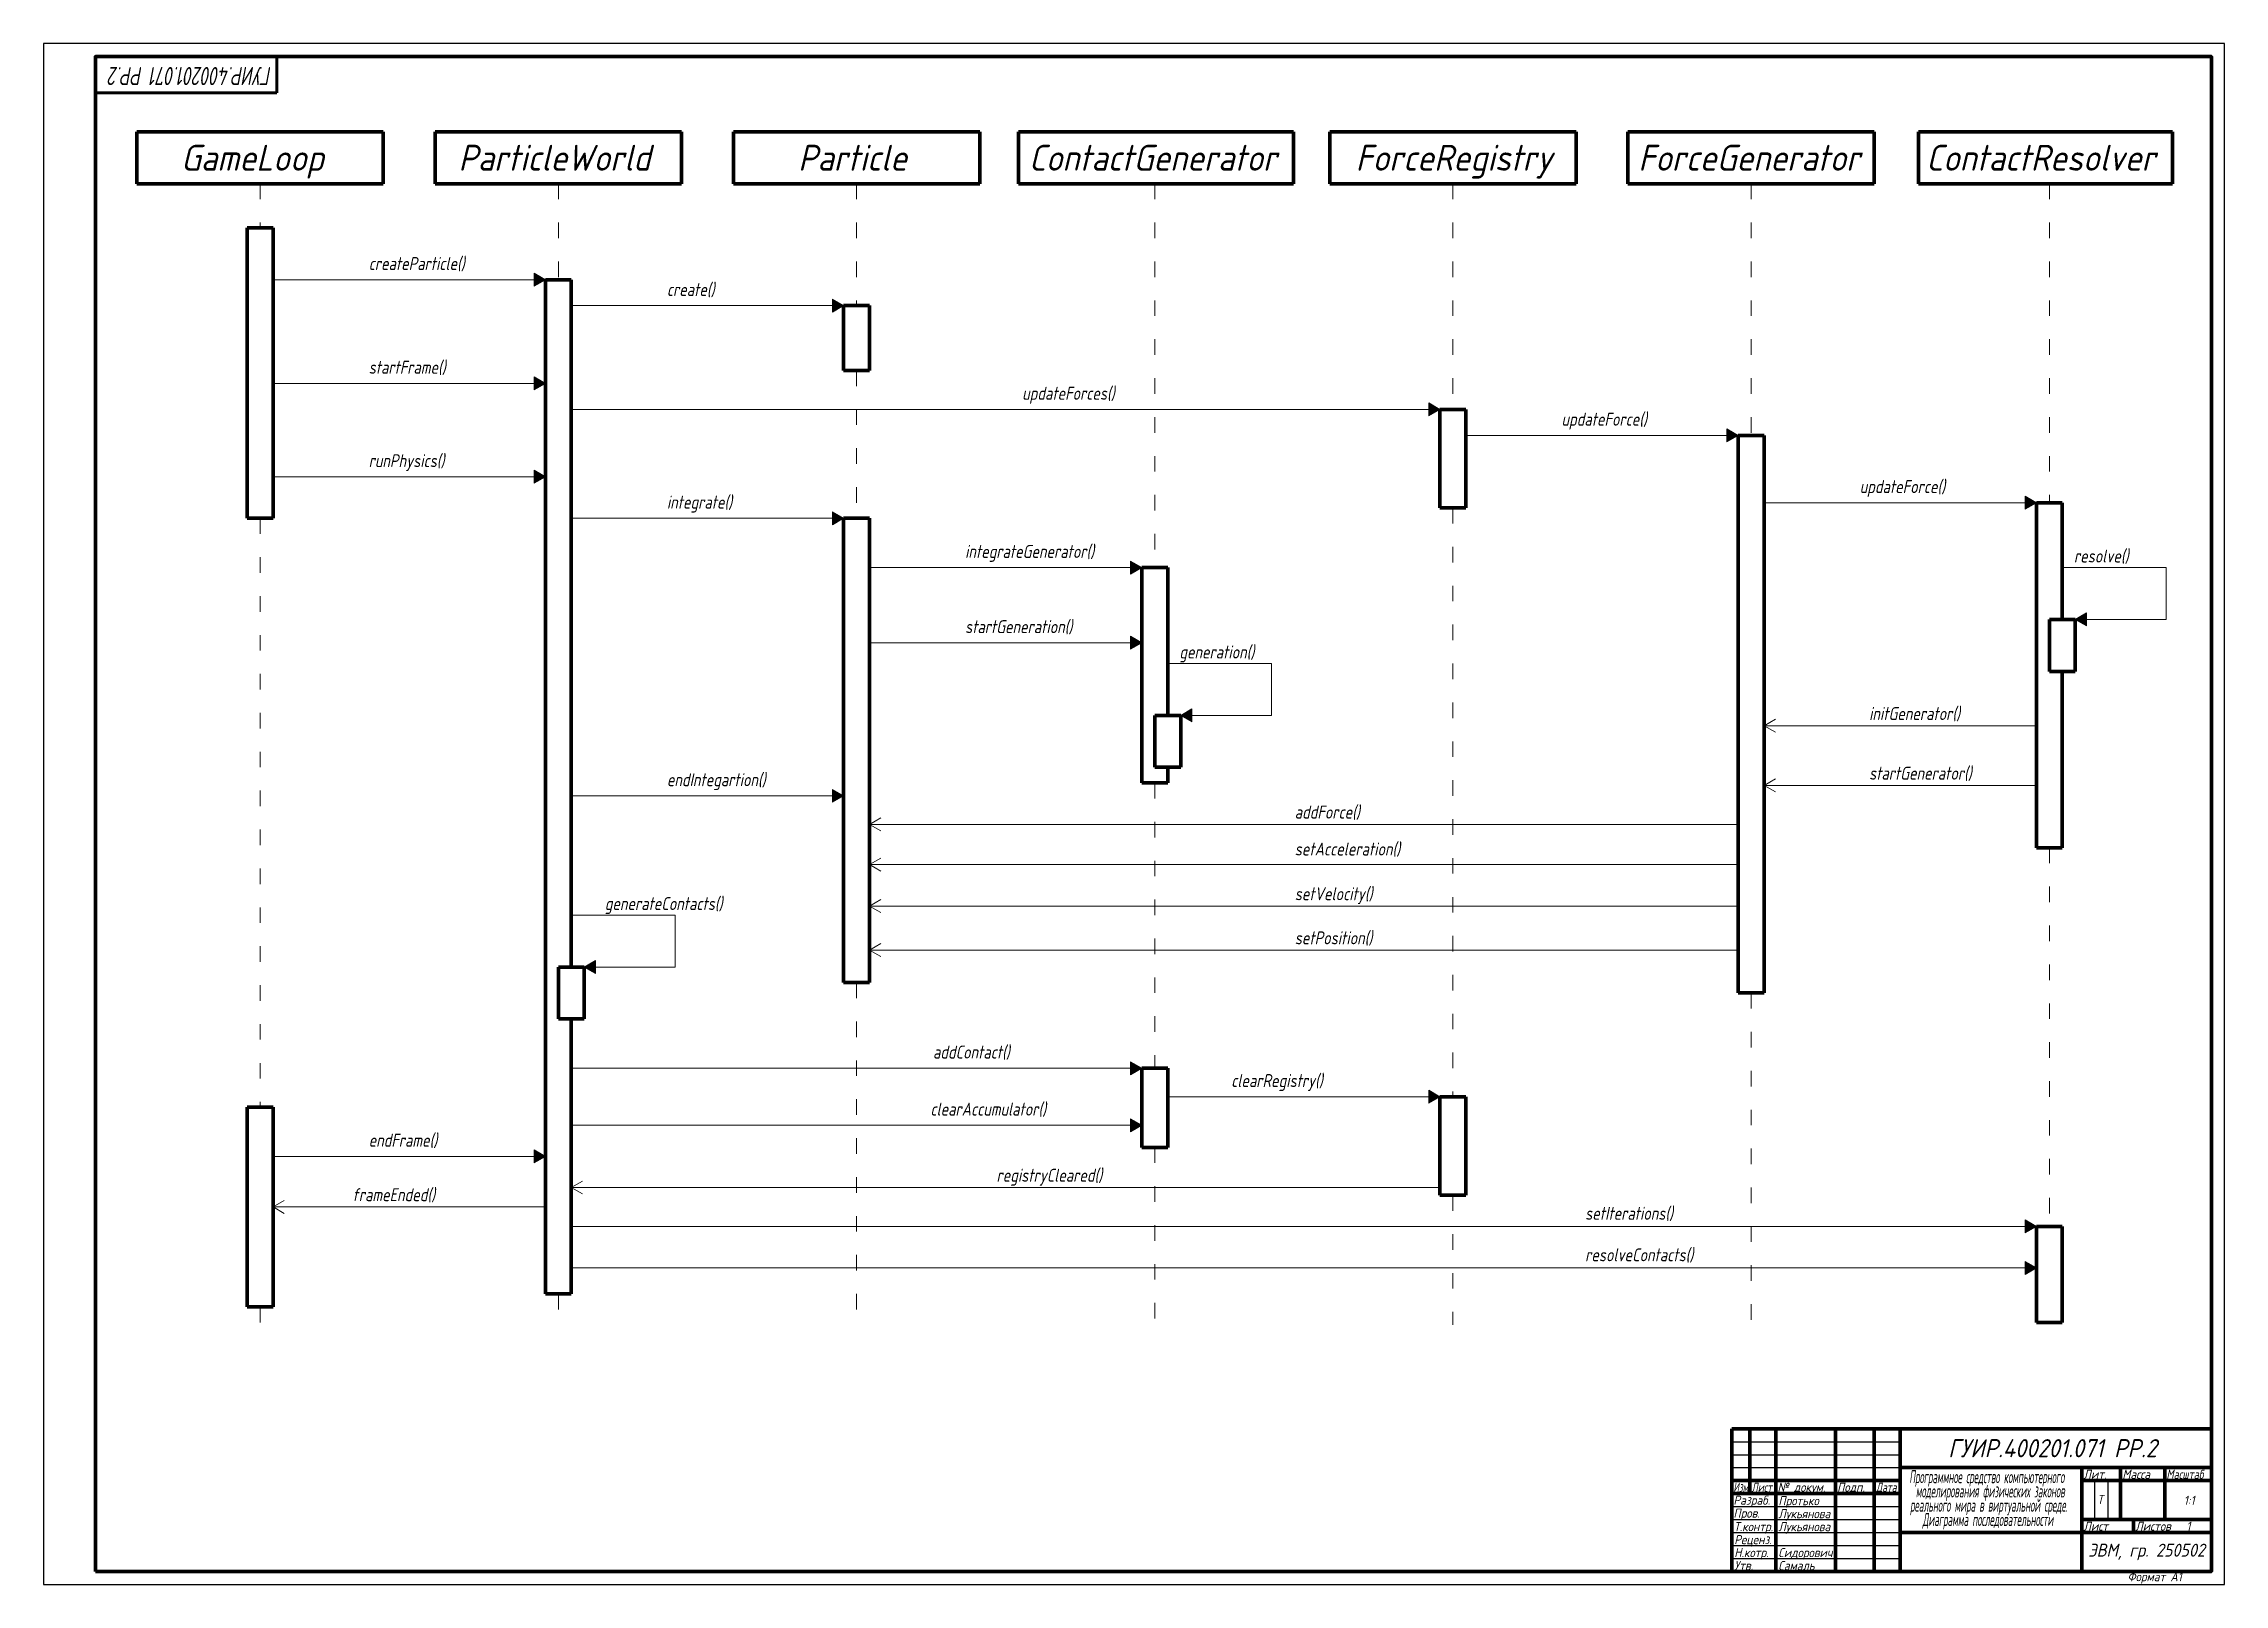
# Model space of a CAD drawing. Header units: millimetres. Extents: x 0 to 841, y 0 to 594.
import ezdxf

# ---------------------------------------------------------------- set-up
doc = ezdxf.new("R2010")
doc.units = ezdxf.units.MM
doc.header["$LTSCALE"] = 0.5
doc.linetypes.add('ACAD_ISO03W100', pattern=[30, 12, -18])
doc.layers.get('Defpoints').update_dxf_attribs({"color": 5})
doc.styles.get("Standard").update_dxf_attribs({"font": 'ISOCPEUI.TTF', "width": 0.9})

msp = doc.modelspace()

# ---------------------------------------------------------------- hatches: boundary and pattern name
at = {"lineweight": 20}
h = msp.add_hatch(color=256, dxfattribs=at)
h.dxf.hatch_style = 1
h.paths.add_polyline_path([(189.17, 505.5), (189.17, 500.5), (193.5, 503)])
h = msp.add_hatch(color=256, dxfattribs=at)
h.dxf.hatch_style = 1
h.paths.add_polyline_path([(304.17, 495.48), (304.17, 490.48), (308.5, 492.98)])
h = msp.add_hatch(color=256, dxfattribs=at)
h.dxf.hatch_style = 1
h.paths.add_polyline_path([(189.17, 465.5), (189.17, 460.5), (193.5, 463)])
h = msp.add_hatch(color=256, dxfattribs=at)
h.dxf.hatch_style = 1
h.paths.add_polyline_path([(534.17, 455.48), (534.17, 450.48), (538.5, 452.98)])
h = msp.add_hatch(color=256, dxfattribs=at)
h.dxf.hatch_style = 1
h.paths.add_polyline_path([(649.17, 445.48), (649.17, 440.48), (653.5, 442.98)])
h = msp.add_hatch(color=256, dxfattribs=at)
h.dxf.hatch_style = 1
h.paths.add_polyline_path([(189.17, 429.5), (189.17, 424.5), (193.5, 427)])
h = msp.add_hatch(color=256, dxfattribs=at)
h.dxf.hatch_style = 1
h.paths.add_polyline_path([(304.17, 413.5), (304.17, 408.5), (308.5, 411)])
h = msp.add_hatch(color=256, dxfattribs=at)
h.dxf.hatch_style = 1
h.paths.add_polyline_path([(764.17, 419.5), (764.17, 414.5), (768.5, 417)])
h = msp.add_hatch(color=256, dxfattribs=at)
h.dxf.hatch_style = 1
h.paths.add_polyline_path([(419.17, 394.5), (419.17, 389.5), (423.5, 392)])
h = msp.add_hatch(color=256, dxfattribs=at)
h.dxf.hatch_style = 1
h.paths.add_polyline_path([(783.5, 372), (787.83, 369.5), (787.83, 374.5)])
h = msp.add_hatch(color=256, dxfattribs=at)
h.dxf.hatch_style = 1
h.paths.add_polyline_path([(419.17, 365.5), (419.17, 360.5), (423.5, 363)])
h = msp.add_hatch(color=256, dxfattribs=at)
h.dxf.hatch_style = 1
h.paths.add_polyline_path([(438.5, 335), (442.83, 332.5), (442.83, 337.5)])
h = msp.add_hatch(color=256, dxfattribs=at)
h.dxf.hatch_style = 1
h.paths.add_polyline_path([(304.17, 306.5), (304.17, 301.5), (308.5, 304)])
h = msp.add_hatch(color=256, dxfattribs=at)
h.dxf.hatch_style = 1
h.paths.add_polyline_path([(208.5, 238), (212.83, 235.5), (212.83, 240.5)])
h = msp.add_hatch(color=256, dxfattribs=at)
h.dxf.hatch_style = 1
h.paths.add_polyline_path([(419.17, 201.5), (419.17, 196.5), (423.5, 199)])
h = msp.add_hatch(color=256, dxfattribs=at)
h.dxf.hatch_style = 1
h.paths.add_polyline_path([(534.17, 190.5), (534.17, 185.5), (538.5, 188)])
h = msp.add_hatch(color=256, dxfattribs=at)
h.dxf.hatch_style = 1
h.paths.add_polyline_path([(419.17, 179.5), (419.17, 174.5), (423.5, 177)])
h = msp.add_hatch(color=256, dxfattribs=at)
h.dxf.hatch_style = 1
h.paths.add_polyline_path([(189.17, 167.51), (189.17, 162.51), (193.5, 165.01)])
h = msp.add_hatch(color=256, dxfattribs=at)
h.dxf.hatch_style = 1
h.paths.add_polyline_path([(764.17, 140.5), (764.17, 135.5), (768.5, 138)])
h = msp.add_hatch(color=256, dxfattribs=at)
h.dxf.hatch_style = 1
h.paths.add_polyline_path([(764.17, 124.5), (764.17, 119.5), (768.5, 122)])

# ---------------------------------------------------------------- linework, layer by layer
for p, q in [((0, 594), (841, 594)), ((0, 0), (0, 594)), ((841, 594), (841, 0)), ((193.5, 503), (189.17, 505.5)), ((189.17, 505.5), (189.17, 500.5)), ((88.5, 503), (189.17, 503)), ((193.5, 503), (189.17, 500.5)), ((203.5, 492.98), (304.17, 492.98)), ((308.5, 492.98), (304.17, 495.48)), ((304.17, 495.48), (304.17, 490.48)), ((308.5, 492.98), (304.17, 490.48)), ((88.5, 463), (189.17, 463)), ((193.5, 463), (189.17, 465.5)), ((189.17, 465.5), (189.17, 460.5)), ((193.5, 463), (189.17, 460.5)), ((538.5, 452.98), (534.17, 455.48)), ((534.17, 455.48), (534.17, 450.48)), ((203.5, 452.98), (534.17, 452.98)), ((538.5, 452.98), (534.17, 450.48)), ((548.5, 442.98), (649.17, 442.98)), ((653.5, 442.98), (649.17, 445.48)), ((649.17, 445.48), (649.17, 440.48)), ((653.5, 442.98), (649.17, 440.48)), ((189.17, 429.5), (189.17, 424.5)), ((193.5, 427), (189.17, 429.5)), ((88.5, 427), (189.17, 427)), ((193.5, 427), (189.17, 424.5)), ((304.17, 413.5), (304.17, 408.5)), ((308.5, 411), (304.17, 413.5)), ((663.5, 417), (764.17, 417)), ((764.17, 419.5), (764.17, 414.5)), ((768.5, 417), (764.17, 419.5)), ((768.5, 417), (764.17, 414.5)), ((203.5, 411), (304.17, 411)), ((308.5, 411), (304.17, 408.5)), ((318.5, 392), (419.17, 392)), ((423.5, 392), (419.17, 394.5)), ((419.17, 394.5), (419.17, 389.5)), ((423.5, 392), (419.17, 389.5)), ((778.5, 392), (818.5, 392)), ((818.5, 392), (818.5, 372)), ((783.5, 372), (787.83, 374.5)), ((783.5, 372), (787.83, 369.5)), ((787.83, 374.5), (787.83, 369.5)), ((787.83, 374.5), (787.83, 369.5)), ((818.5, 372), (787.83, 372)), ((318.5, 363), (419.17, 363)), ((419.17, 365.5), (419.17, 360.5)), ((423.5, 363), (419.17, 365.5)), ((423.5, 363), (419.17, 360.5)), ((433.5, 355), (473.5, 355)), ((473.5, 355), (473.5, 335)), ((438.5, 335), (442.83, 337.5)), ((442.83, 337.5), (442.83, 332.5)), ((442.83, 337.5), (442.83, 332.5)), ((438.5, 335), (442.83, 332.5)), ((473.5, 335), (442.83, 335)), ((663.5, 331), (667.83, 333.5)), ((768.5, 331), (663.5, 331)), ((663.5, 331), (667.83, 328.5)), ((203.5, 304), (304.17, 304)), ((308.5, 304), (304.17, 306.5)), ((304.17, 306.5), (304.17, 301.5)), ((308.5, 304), (304.17, 301.5)), ((663.5, 308), (667.83, 310.5)), ((663.5, 308), (667.83, 305.5)), ((768.5, 308), (663.5, 308)), ((318.5, 293), (322.83, 295.5)), ((653.5, 293), (318.5, 293)), ((318.5, 293), (322.83, 290.5)), ((318.5, 277.52), (322.83, 280.02)), ((653.5, 277.52), (318.5, 277.52)), ((318.5, 277.52), (322.83, 275.02)), ((318.5, 261.52), (322.83, 264.02)), ((653.5, 261.52), (318.5, 261.52)), ((318.5, 261.52), (322.83, 259.02)), ((203.5, 258), (243.5, 258)), ((243.5, 258), (243.5, 238)), ((318.5, 244.52), (322.83, 247.02)), ((318.5, 244.52), (322.83, 242.02)), ((653.5, 244.52), (318.5, 244.52)), ((208.5, 238), (212.83, 240.5)), ((208.5, 238), (212.83, 235.5)), ((212.83, 240.5), (212.83, 235.5)), ((212.83, 240.5), (212.83, 235.5)), ((243.5, 238), (212.83, 238)), ((203.5, 199), (419.17, 199)), ((419.17, 201.5), (419.17, 196.5)), ((423.5, 199), (419.17, 201.5)), ((423.5, 199), (419.17, 196.5)), ((433.5, 188), (534.17, 188)), ((538.5, 188), (534.17, 190.5)), ((534.17, 190.5), (534.17, 185.5)), ((538.5, 188), (534.17, 185.5)), ((203.5, 177), (419.17, 177)), ((423.5, 177), (419.17, 179.5)), ((419.17, 179.5), (419.17, 174.5)), ((423.5, 177), (419.17, 174.5)), ((88.5, 165.01), (189.17, 165.01)), ((193.5, 165.01), (189.17, 167.51)), ((189.17, 167.51), (189.17, 162.51)), ((193.5, 165.01), (189.17, 162.51)), ((203.5, 153), (207.83, 155.5)), ((203.5, 153), (207.83, 150.5)), ((538.5, 153), (203.5, 153)), ((88.5, 145.5), (92.83, 148)), ((193.5, 145.5), (88.5, 145.5)), ((88.5, 145.5), (92.83, 143)), ((203.5, 138), (768.5, 138)), ((764.17, 140.5), (764.17, 135.5)), ((768.5, 138), (764.17, 140.5)), ((768.5, 138), (764.17, 135.5)), ((203.5, 122), (768.5, 122)), ((768.5, 122), (764.17, 124.5)), ((764.17, 124.5), (764.17, 119.5)), ((768.5, 122), (764.17, 119.5)), ((841, 0), (0, 0))]:
    msp.add_line(p, q, dxfattribs=at)
at = {"lineweight": 60}
for p, q in [((90, 575), (90, 589)), ((20, 575), (90, 575))]:
    msp.add_line(p, q, dxfattribs=at)
at = {"lineweight": 100}
for p, q in [((36, 560), (131, 560)), ((36, 540), (36, 560)), ((131, 540), (131, 560)), ((151, 560), (151, 540)), ((151, 560), (246, 560)), ((246, 560), (246, 540)), ((266, 560), (361, 560)), ((266, 540), (266, 560)), ((361, 560), (361, 540)), ((376, 560), (482, 560)), ((376, 540), (376, 560)), ((482, 560), (482, 540)), ((496, 560), (591, 560)), ((496, 540), (496, 560)), ((591, 560), (591, 540)), ((611, 560), (706, 560)), ((611, 540), (611, 560)), ((706, 560), (706, 540)), ((723, 560), (821, 560)), ((723, 540), (723, 560)), ((821, 560), (821, 540)), ((36, 540), (131, 540)), ((151, 540), (246, 540)), ((266, 540), (361, 540)), ((376, 540), (482, 540)), ((496, 540), (591, 540)), ((611, 540), (706, 540)), ((723, 540), (821, 540)), ((78.5, 523), (88.5, 523)), ((78.5, 523), (78.5, 411)), ((88.5, 411), (88.5, 523)), ((203.5, 503), (193.5, 503)), ((193.5, 503), (193.5, 112)), ((203.5, 238), (203.5, 503)), ((308.5, 492.98), (318.5, 492.98)), ((308.5, 467.98), (308.5, 492.98)), ((318.5, 492.98), (318.5, 467.98)), ((308.5, 467.98), (318.5, 467.98)), ((548.5, 452.98), (538.5, 452.98)), ((538.5, 452.98), (538.5, 415)), ((548.5, 452.98), (548.5, 415)), ((653.5, 442.98), (663.5, 442.98)), ((653.5, 442.98), (653.5, 228)), ((663.5, 442.98), (663.5, 228)), ((548.5, 415), (538.5, 415)), ((768.5, 417), (778.5, 417)), ((768.5, 417), (768.5, 284)), ((778.5, 417), (778.5, 372)), ((88.5, 411), (78.5, 411)), ((318.5, 411), (308.5, 411)), ((308.5, 411), (308.5, 232)), ((318.5, 411), (318.5, 232)), ((423.5, 392), (433.5, 392)), ((423.5, 392), (423.5, 309)), ((433.5, 392), (433.5, 335)), ((773.5, 372), (783.5, 372)), ((773.5, 352), (773.5, 372)), ((783.5, 372), (783.5, 352)), ((783.5, 352), (773.5, 352)), ((778.5, 352), (778.5, 284)), ((428.5, 335), (438.5, 335)), ((428.5, 315), (428.5, 335)), ((438.5, 335), (438.5, 315)), ((438.5, 315), (428.5, 315)), ((433.5, 315), (433.5, 309)), ((423.5, 309), (433.5, 309)), ((768.5, 284), (778.5, 284)), ((198.5, 238), (208.5, 238)), ((198.5, 218), (198.5, 238)), ((208.5, 238), (208.5, 218)), ((308.5, 232), (318.5, 232)), ((653.5, 228), (663.5, 228)), ((208.5, 218), (198.5, 218)), ((203.5, 218), (203.5, 112)), ((423.5, 199), (423.5, 168.49)), ((423.5, 199), (433.5, 199)), ((433.5, 199), (433.5, 168.49)), ((538.5, 188), (538.5, 150.02)), ((548.5, 188), (538.5, 188)), ((548.5, 188), (548.5, 150.02)), ((88.5, 184), (78.5, 184)), ((78.5, 184), (78.5, 107)), ((88.5, 184), (88.5, 107)), ((423.5, 168.49), (433.5, 168.49)), ((548.5, 150.02), (538.5, 150.02)), ((768.5, 138), (778.5, 138)), ((768.5, 138), (768.5, 133)), ((778.5, 138), (778.5, 101)), ((768.5, 133), (768.5, 101)), ((203.5, 112), (193.5, 112)), ((88.5, 107), (78.5, 107)), ((768.5, 101), (778.5, 101))]:
    msp.add_line(p, q, dxfattribs=at)
at = {"linetype": 'ACAD_ISO03W100', "lineweight": 20}
for p, q in [((83.5, 540), (83.5, 523)), ((198.5, 540), (198.5, 503)), ((313.5, 540), (313.5, 492.98)), ((428.5, 540), (428.5, 392)), ((543.5, 540), (543.5, 452.98)), ((658.5, 540), (658.5, 442.98)), ((773.5, 540), (773.5, 417)), ((313.5, 467.98), (313.5, 411)), ((543.5, 415), (543.5, 188)), ((83.5, 411), (83.5, 184)), ((428.5, 309), (428.5, 199)), ((773.5, 284), (773.5, 138)), ((313.5, 232), (313.5, 100)), ((658.5, 228), (658.5, 100)), ((428.5, 168.49), (428.5, 100)), ((543.5, 150.02), (543.5, 100)), ((198.5, 112), (198.5, 100)), ((83.5, 107), (83.5, 101))]:
    msp.add_line(p, q, dxfattribs=at)
at = {"color": 7, "linetype": 'Continuous', "lineweight": 100}
for p, q in [((836, 60), (651, 60)), ((651, 5), (651, 60)), ((658, 60), (658, 35)), ((668, 5), (668, 60)), ((691, 60), (691, 5)), ((706, 5), (706, 60)), ((716, 60), (716, 5)), ((716, 45), (836, 45)), ((786, 5), (786, 45)), ((801, 45), (801, 25)), ((818, 25), (818, 45)), ((651, 40), (716, 40)), ((651, 35), (716, 35)), ((786, 40), (836, 40)), ((716, 20), (836, 20)), ((786, 25), (836, 25)), ((806, 20), (806, 25))]:
    msp.add_line(p, q, dxfattribs=at)
at = {"color": 7, "linetype": 'Continuous', "lineweight": -3}
for p, q in [((651, 55), (716, 55)), ((651, 50), (716, 50)), ((651, 45), (716, 45)), ((791, 25), (791, 40)), ((796, 40), (796, 25)), ((651, 30), (716, 30)), ((651, 25), (716, 25)), ((651, 20), (716, 20)), ((651, 15), (716, 15)), ((651, 10), (716, 10))]:
    msp.add_line(p, q, dxfattribs=at)
at = {"color": 7, "linetype": 'Continuous'}
msp.add_line((786, 45), (786, 40), dxfattribs=at)
at = {"color": 7, "linetype": 'Continuous', "lineweight": 100}
msp.add_lwpolyline([(20, 5), (836, 5), (836, 589), (20, 589)], close=True, dxfattribs=at)
at = {"layer": 'Defpoints'}
msp.add_lwpolyline([(0, 0), (841, 0), (841, 594), (0, 594)], close=True, dxfattribs=at)

# ---------------------------------------------------------------- texts
at = {"lineweight": 100}
for s, height, width, p in [('GameLoop', 10, 0.9, (53, 545)), ('ParticleWorld', 10, 0.9, (160, 545)), ('Particle', 10, 0.9, (291, 545)), ('ContactGenerator', 10, 0.9, (380, 545)), ('ForceRegistry', 10, 0.9, (506, 545)), ('ForceGenerator', 10, 0.9, (615, 545)), ('ContactResolver', 10, 0.9, (726, 545)), ('createParticle()', 5, 0.8, (125.37, 506.72)), ('create()', 5, 0.8, (240.37, 496.7)), ('startFrame()', 5, 0.8, (125.37, 466.72)), ('updateForces()', 5, 0.8, (377.37, 456.7)), ('updateForce()', 5, 0.8, (585.37, 446.7)), ('runPhysics()', 5, 0.8, (125.37, 430.72)), ('updateForce()', 5, 0.8, (700.37, 420.72)), ('integrate()', 5, 0.8, (240.37, 414.72)), ('integrateGenerator()', 5, 0.8, (355.37, 395.72)), ('resolve()', 5, 0.8, (783, 393.96)), ('startGeneration()', 5, 0.8, (355.37, 366.72)), ('generation()', 5, 0.8, (438, 356.96)), ('initGenerator()', 5, 0.8, (704, 333.23)), ('endIntegartion()', 5, 0.8, (240.37, 307.72)), ('startGenerator()', 5, 0.8, (704, 310.23)), ('addForce()', 5, 0.8, (482.5, 295.23)), ('setAcceleration()', 5, 0.8, (482.5, 281)), ('setVelocity()', 5, 0.8, (482.5, 263.75)), ('generateContacts()', 5, 0.8, (216.43, 259.96)), ('setPosition()', 5, 0.8, (482.5, 246.75)), ('addContact()', 5, 0.8, (343, 202.72)), ('clearRegistry()', 5, 0.8, (458, 191.72)), ('clearAccumulator()', 5, 0.8, (342, 180.72)), ('endFrame()', 5, 0.8, (125.37, 168.73)), ('registryCleared()', 5, 0.8, (367.5, 155.23)), ('frameEnded()', 5, 0.8, (119, 147.73)), ('setIterations()', 5, 0.8, (594.49, 140.55)), ('resolveContacts()', 5, 0.8, (594.49, 124.55))]:
    msp.add_text(s, height=height, dxfattribs=dict(at, width=width)).set_placement(p)
at = {"color": 7, "linetype": 'Continuous', "lineweight": -3}
for s, width, p in [('Лит.', 0.9, (786.67, 40.7)), ('Масса', 0.9, (801.67, 40.7)), ('Масштаб', 0.8, (818.67, 40.7)), ('Изм.', 0.7, (651.67, 35.7)), ('Разраб.', 0.9, (651.67, 30.7)), ('Лист', 0.75, (658.67, 35.7)), ('№ докум.', 0.9, (668.67, 35.7)), ('Подп.', 0.9, (691.67, 35.7)), ('Дата', 0.75, (706.67, 35.7)), ('Пров.', 0.9, (651.67, 25.7)), ('Лист', 0.9, (786.67, 20.7)), ('Листов   1', 0.9, (806.67, 20.7))]:
    msp.add_text(s, height=3.5, dxfattribs=dict(at, width=width)).set_placement(p)
at = {"width": 0.9}
msp.add_text('Т', height=3.5, dxfattribs=at).set_placement((792, 31))
at = {"color": 7, "linetype": 'Continuous', "lineweight": 70, "width": 0.9}
msp.add_text('Формат А1', height=3.5, dxfattribs=at).set_placement((803.66, 1.2))
at = {"lineweight": 20, "insert": (88, 578), "char_height": 7, "attachment_point": 1, "rotation": 180}
msp.add_mtext_dynamic_manual_height_columns('{\\fISOCPEUR|b0|i1|c204|p34;\\W0.7;ГУИР\\fISOCPEUR|b0|i1|c0|p34;.400201.071 \\fISOCPEUR|b0|i1|c204|p34;РР\\fISOCPEUR|b0|i1|c0|p34;.2}', width=82.6703, gutter_width=65, heights=[18.35], dxfattribs=at)
at = {"lineweight": 20}
for s, width, gutter_width, insert, char_height, attachment_point in [('\\pi18.47727;{\\fISOCPEUR|b0|i1|c204|p34;ГУИР}.400201.0{\\fISOCPEUR|b0|i1|c204|p34;7}1 {\\fISOCPEUR|b0|i1|c204|p34;РР}.2', 120, 65, (716, 56), 7, 1), ('{\\fISOCPEUR|b0|i1|c204|p34;ЭВМ}, {\\fISOCPEUR|b0|i1|c204|p34;гр}. {\\fISOCPEUR|b0|i1|c204|p34;2}5050{\\fISOCPEUR|b0|i1|c204|p34;2}', 50, 35, (811, 12.5), 5, 5)]:
    msp.add_mtext_dynamic_manual_height_columns(s, width=width, gutter_width=gutter_width, heights=[0], dxfattribs=dict(at, insert=insert, char_height=char_height, attachment_point=attachment_point))
at = {"insert": (716, 44), "char_height": 5, "attachment_point": 1, "line_spacing_factor": 0.66}
msp.add_mtext_dynamic_manual_height_columns('\\pi3.50379;{\\fISOCPEUR|b0|i1|c204|p34;\\W0.5;Программное средство компьютерного \\P\\pi6.00379;моделирования физических законов \\P\\pi3.78788;реального мира в виртуальной среде.\\fISOCPEUR|b0|i1|c0|p34;\\P\\pi8.61742;\\fISOCPEUR|b0|i1|c204|p34;Диаграмма\\fISOCPEUR|b0|i1|c0|p34; \\fISOCPEUR|b0|i1|c204|p34;последовательности}', width=70, gutter_width=20, heights=[0], dxfattribs=at)
at = {"char_height": 3.5, "attachment_point": 1}
for s, width, insert in [('{\\fISOCPEUR|b0|i1|c204|p34;Протько}', 23, (669, 34)), ('\\pi9;\\P\\pi7.35341;1:1', 18, (818, 40)), ('{\\fISOCPEUR|b0|i1|c204|p34;Лукьянова}', 23, (669, 29)), ('{\\fISOCPEUR|b0|i1|c204|p34;Реценз}.', 17, (652, 19)), ('\\pi0.86364;{\\fISOCPEUR|b0|i1|c204|p34;Т}.{\\fISOCPEUR|b0|i1|c204|p34;контр}.', 17, (651, 24)), ('{\\fISOCPEUR|b0|i1|c204|p34;Лукьянова}', 23, (669, 24)), ('{\\fISOCPEUR|b0|i1|c204|p34;Утв}.', 17, (652, 9)), ('{\\fISOCPEUR|b0|i1|c204|p34;Н}.{\\fISOCPEUR|b0|i1|c204|p34;котр}.', 17, (652, 14)), ('{\\fISOCPEUR|b0|i1|c204|p34;Сидорович}', 23, (669, 14)), ('{\\fISOCPEUR|b0|i1|c204|p34;Самаль}', 23, (669, 9))]:
    msp.add_mtext_dynamic_manual_height_columns(s, width=width, gutter_width=15, heights=[0], dxfattribs=dict(at, insert=insert))

doc.saveas('drawing.dxf')
